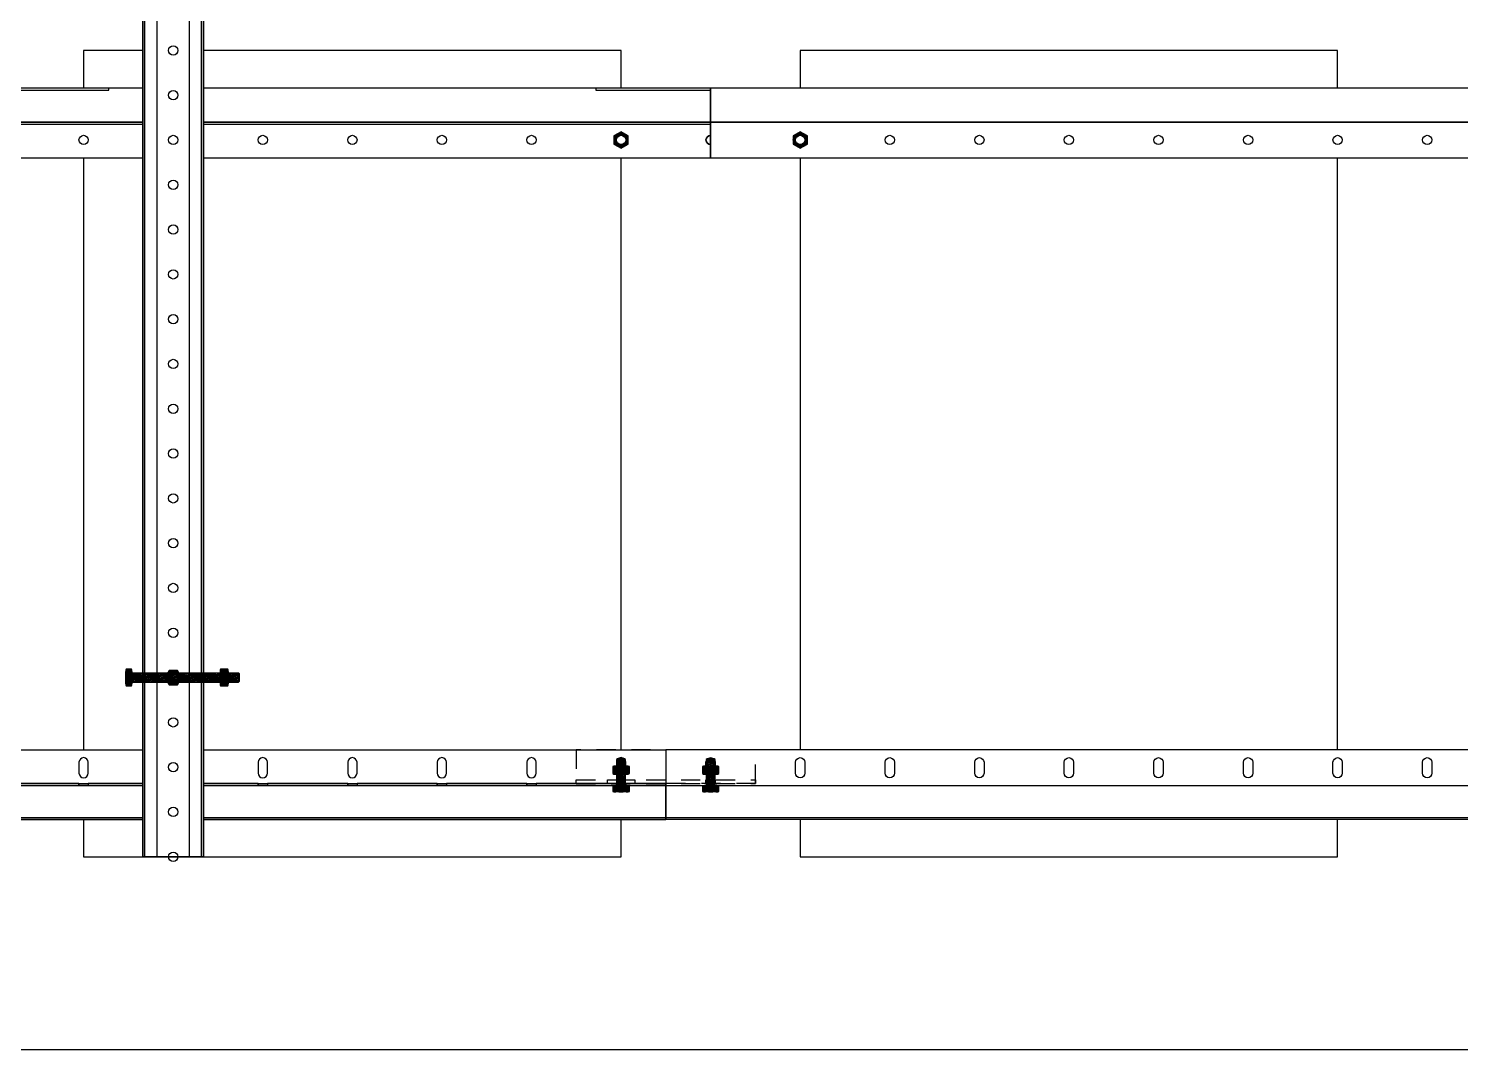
# Model space of a CAD drawing. Header units: millimetres. Extents: x -962357 to -591296, y -223672 to 59420.
# Drawn here: x -786161 to -785361, y -175226 to -174657 of the extents above; entities that cross this region are included whole.
import ezdxf

# ---------------------------------------------------------------- set-up
doc = ezdxf.new("R2010")
doc.units = ezdxf.units.MM
doc.linetypes.add('TA_HL_003.00000', pattern=[19.5, 10.65, -8.85])
for name, color, linetype in [('000 - H A T C H', 8, 'Continuous'), ('000 - WIPEOUT', 250, 'Continuous'), ('001 - ASCESSORIES', 251, 'Continuous'), ('A11_ALU.SOLID SHEET', 2, 'Continuous')]:
    doc.layers.add(name, color=color, linetype=linetype)
pattern_1 = [(110, (-0.5, 0), (-0.939693, -0.34202), []), (110, (-0.2012, 0.6409), (-0.939693, -0.34202), [1.25, -0.25, 0, -0.25])]

# ---------------------------------------------------------------- blocks, each defined once
blk = doc.blocks.new('*U4873')
at = {"color": 3}
for points in [[(-225, -2050), (225, -2050), (225, -2350), (-225, -2350)], [(-225, -2450), (225, -2450), (225, -2750), (-225, -2750)]]:
    blk.add_wipeout(points, dxfattribs=at).dxf.layer = '000 - WIPEOUT'
at = {"layer": 'A11_ALU.SOLID SHEET', "color": 0, "linetype": 'ByBlock'}
for points in [[(-225, -2350), (225, -2350), (225, -2050), (-225, -2050)], [(-225, -2750), (225, -2750), (225, -2450), (-225, -2450)]]:
    blk.add_lwpolyline(points, close=True, dxfattribs=at)
blk = doc.blocks.new('000 - ASSCESSORIES_FAMELINE_GALV.BRACKET_FITTING_Z-PROFILE_HR-02AA_TOP_VIEW')
blk.add_wipeout([(-1200, 39), (1200, 39), (1200, 0), (-1200, 0)]).dxf.layer = '000 - WIPEOUT'
at = {"layer": '001 - ASCESSORIES', "linetype": 'Continuous'}
for p, q in [((-1200, 39), (1200, 39)), ((-1200, 0), (1200, 0))]:
    blk.add_line(p, q, dxfattribs=at)
at = {"layer": '001 - ASCESSORIES', "color": 1, "linetype": 'ByBlock'}
for p, q in [((872.4, 20.2), (872.4, 19)), ((922.4, 20.2), (922.4, 19)), ((972.4, 20.2), (972.4, 19)), ((1022.4, 20.2), (1022.4, 19)), ((1072.4, 20.2), (1072.4, 19)), ((1122.4, 20.2), (1122.4, 19)), ((1172.4, 20.2), (1172.4, 19))]:
    blk.add_line(p, q, dxfattribs=at)
at = {"layer": '001 - ASCESSORIES', "color": 0, "linetype": 'ByBlock'}
blk.add_lwpolyline([(-1200, 39), (1200, 39), (1200, 19), (-1200, 19)], close=True, dxfattribs=at)
at = {"layer": '001 - ASCESSORIES'}
for points in [[(877.6, 26), (877.6, 32, 1), (872.4, 32), (872.4, 26, 1)], [(927.6, 26), (927.6, 32, 1), (922.4, 32), (922.4, 26, 1)], [(977.6, 26), (977.6, 32, 1), (972.4, 32), (972.4, 26, 1)], [(1027.6, 26), (1027.6, 32, 1), (1022.4, 32), (1022.4, 26, 1)], [(1077.6, 26), (1077.6, 32, 1), (1072.4, 32), (1072.4, 26, 1)], [(1127.6, 26), (1127.6, 32, 1), (1122.4, 32), (1122.4, 26, 1)], [(1177.6, 26), (1177.6, 32, 1), (1172.4, 32), (1172.4, 26, 1)]]:
    blk.add_lwpolyline(points, format="xyb", close=True, dxfattribs=at)
blk.add_lwpolyline([(-1200, 19), (1200, 19), (1200, 0), (-1200, 0)], close=True, dxfattribs=at)
at = {"layer": '001 - ASCESSORIES', "color": 1, "linetype": 'ByBlock'}
for points in [[(872.4, 20.2), (827.6, 20.2), (827.6, 19), (872.4, 19)], [(872.4, 20.2), (877.6, 20.2), (877.6, 19), (872.4, 19)], [(922.4, 20.2), (877.6, 20.2), (877.6, 19), (922.4, 19)], [(922.4, 20.2), (927.6, 20.2), (927.6, 19), (922.4, 19)], [(972.4, 20.2), (927.6, 20.2), (927.6, 19), (972.4, 19)], [(972.4, 20.2), (977.6, 20.2), (977.6, 19), (972.4, 19)], [(1022.4, 20.2), (977.6, 20.2), (977.6, 19), (1022.4, 19)], [(1022.4, 20.2), (1027.6, 20.2), (1027.6, 19), (1022.4, 19)], [(1072.4, 20.2), (1027.6, 20.2), (1027.6, 19), (1072.4, 19)], [(1072.4, 20.2), (1077.6, 20.2), (1077.6, 19), (1072.4, 19)], [(1122.4, 20.2), (1077.6, 20.2), (1077.6, 19), (1122.4, 19)], [(1122.4, 20.2), (1127.6, 20.2), (1127.6, 19), (1122.4, 19)], [(1172.4, 20.2), (1127.6, 20.2), (1127.6, 19), (1172.4, 19)], [(1172.4, 20.2), (1177.6, 20.2), (1177.6, 19), (1172.4, 19)], [(1200, 20.2), (1177.6, 20.2), (1177.6, 19), (1200, 19)]]:
    blk.add_lwpolyline(points, close=True, dxfattribs=at)
at = {"layer": '001 - ASCESSORIES', "color": 2}
blk.add_lwpolyline([(-1200, 1.2), (1200, 1.2), (1200, 0), (-1200, 0)], close=True, dxfattribs=at)
blk = doc.blocks.new('000 - ASSCESSORIES_FAMELINE_GALV._SPICE-FOR_HR-02A_TOP_VIEW')
at = {"layer": '001 - ASCESSORIES', "color": 0, "linetype": 'ByBlock'}
blk.add_lwpolyline([(-50, 0), (50, 0), (50, 18.8), (-50, 18.8)], close=True, dxfattribs=at)
at = {"layer": '001 - ASCESSORIES', "linetype": 'ByBlock'}
blk.add_lwpolyline([(-50, 2), (50, 2), (50, 0), (-50, 0)], close=True, dxfattribs=at)
at = {"layer": '001 - ASCESSORIES', "color": 1}
for points in [[(-32.6, 2), (-17.4, 2), (-17.4, 0), (-32.6, 0)], [(22.4, 2), (27.6, 2), (27.6, 0), (22.4, 0)]]:
    blk.add_lwpolyline(points, close=True, dxfattribs=at)
blk = doc.blocks.new('*U4662')
at = {"color": 1}
for p, q in [((-3.46, 4.5), (3.46, 4.5)), ((-3.46, 0), (3.46, 0))]:
    blk.add_line(p, q, dxfattribs=at)
at = {"color": 0}
for points in [[(-2.31, 4.21, 0.249893), (-4.62, 4.21), (-4.62, 0.29, 0.249893), (-2.31, 0.29)], [(2.31, 4.21, 0.062422), (0, 4.5, 0.062422), (-2.31, 4.21), (-2.31, 0.29, 0.061692), (0, 0, 0.061692), (2.31, 0.29)], [(4.62, 4.21, 0.249893), (2.31, 4.21), (2.31, 0.29, 0.249893), (4.62, 0.29)]]:
    blk.add_lwpolyline(points, format="xyb", close=True, dxfattribs=at)
blk = doc.blocks.new('*U4707')
at = {"layer": '000 - H A T C H'}
h = blk.add_hatch(color=250, dxfattribs=at)
h.dxf.hatch_style = 1
edge = h.paths.add_edge_path()
edge.add_line((0.29, 4.62), (4.21, 4.62))
edge.add_arc((2.05, 3.46), 2.45, 0, 28.06093, ccw=False)
edge.add_line((4.5, 3.46), (4.5, 0.01))
edge.add_arc((-4.86, 0), 9.36, -0.02392, 0.02392, ccw=False)
edge.add_line((4.5, 0), (4.5, 0))
edge.add_arc((-4.86, 0), 9.36, -0.02392, 0.02392, ccw=False)
edge.add_line((4.5, -0.01), (4.5, -3.46))
edge.add_arc((2.05, -3.46), 2.45, -28.06093, 0, ccw=False)
edge.add_line((4.21, -4.62), (0.29, -4.62))
edge.add_arc((2.45, -3.46), 2.45, 180, 208.06093, ccw=False)
edge.add_line((0, -3.46), (0, 3.46))
edge.add_arc((2.45, 3.46), 2.45, 151.93907, 180, ccw=False)
at = {"layer": '001 - ASCESSORIES', "color": 0, "rotation": 270}
blk.add_blockref('*U4662', (0, 0), dxfattribs=at)
blk = doc.blocks.new('*U4682')
at = {"color": 1}
for p, q in [((-3.46, 3.5), (3.46, 3.5)), ((-3.46, 0), (3.46, 0))]:
    blk.add_line(p, q, dxfattribs=at)
at = {"color": 0}
for points in [[(-2.31, 3.21, 0.249855), (-4.62, 3.21), (-4.62, 0.29, 0.249855), (-2.31, 0.29)], [(2.31, 3.21, 0.062432), (0, 3.5, 0.062432), (-2.31, 3.21), (-2.31, 0.29, 0.061701), (0, 0, 0.061701), (2.31, 0.29)], [(4.62, 3.21, 0.249855), (2.31, 3.21), (2.31, 0.29, 0.249855), (4.62, 0.29)]]:
    blk.add_lwpolyline(points, format="xyb", close=True, dxfattribs=at)
blk = doc.blocks.new('*U4688')
at = {"layer": '000 - H A T C H'}
h = blk.add_hatch(dxfattribs=at)
h.set_pattern_fill('ANSI35', color=8, scale=4, angle=65)
h.set_pattern_definition(pattern_1)
h.paths.add_polyline_path([(0, -2.5), (14.5, -2.5), (14.5, 2.5), (0, 2.5)])
at = {"color": 8}
blk.add_line((14.5, -2.5), (14.5, 2.5), dxfattribs=at)
at = {"color": 1}
blk.add_lwpolyline([(14.5, 2.5), (0, 2.5), (0, -2.5), (14.5, -2.5), (15, -2), (15, 2)], close=True, dxfattribs=at)
blk = doc.blocks.new('*U4699')
at = {"layer": '000 - H A T C H'}
h = blk.add_hatch(color=250, dxfattribs=at)
h.dxf.hatch_style = 1
edge = h.paths.add_edge_path()
edge.add_line((-0.29, -4.62), (-3.21, -4.62))
edge.add_arc((-1.05, -3.46), 2.45, 180, 208.05689, ccw=False)
edge.add_line((-3.5, -3.46), (-3.5, -0.01))
edge.add_arc((5.86, 0), 9.36, 179.97608, 180.02392, ccw=False)
edge.add_line((-3.5, 0), (-3.5, 0))
edge.add_arc((5.86, 0), 9.36, 179.97608, 180.02392, ccw=False)
edge.add_line((-3.5, 0.01), (-3.5, 3.46))
edge.add_arc((-1.05, 3.46), 2.45, 151.94311, 180, ccw=False)
edge.add_line((-3.21, 4.62), (-0.29, 4.62))
edge.add_arc((-2.45, 3.46), 2.45, 360, 388.05689, ccw=False)
edge.add_line((0, 3.46), (0, -3.46))
edge.add_arc((-2.45, -3.46), 2.45, 331.94311, 360, ccw=False)
blk.add_blockref('*U4688', (0, 0))
at = {"layer": '001 - ASCESSORIES', "rotation": 90}
blk.add_blockref('*U4682', (0, 0), dxfattribs=at)
blk = doc.blocks.new('*U4901')
at = {"linetype": 'ByBlock'}
blk.add_wipeout([(-3561, 0), (-2400, 0), (-2400, 39), (-3561, 39)], dxfattribs=at).dxf.layer = '001 - ASCESSORIES'
at = {"color": 1, "linetype": 'ByBlock'}
for points in [[(-2827.6, 7), (-2827.6, 13, -1), (-2822.4, 13), (-2822.4, 7, -1)], [(-2777.6, 7), (-2777.6, 13, -1), (-2772.4, 13), (-2772.4, 7, -1)], [(-2727.6, 7), (-2727.6, 13, -1), (-2722.4, 13), (-2722.4, 7, -1)], [(-2677.6, 7), (-2677.6, 13, -1), (-2672.4, 13), (-2672.4, 7, -1)], [(-2627.6, 7), (-2627.6, 13, -1), (-2622.4, 13), (-2622.4, 7, -1)], [(-2577.6, 7), (-2577.6, 13, -1), (-2572.4, 13), (-2572.4, 7, -1)], [(-2527.6, 7), (-2527.6, 13, -1), (-2522.4, 13), (-2522.4, 7, -1)], [(-2477.6, 7), (-2477.6, 13, -1), (-2472.4, 13), (-2472.4, 7, -1)], [(-2427.6, 7), (-2427.6, 13, -1), (-2422.4, 13), (-2422.4, 7, -1)]]:
    blk.add_lwpolyline(points, format="xyb", close=True, dxfattribs=at)
at = {"layer": '001 - ASCESSORIES', "linetype": 'ByBlock', "rotation": 180}
blk.add_blockref('000 - ASSCESSORIES_FAMELINE_GALV.BRACKET_FITTING_Z-PROFILE_HR-02AA_TOP_VIEW', (-1200, 39), dxfattribs=at)
at = {"layer": '001 - ASCESSORIES', "rotation": 270}
for name, p in [('*U4699', (-2425, 20)), ('*U4707', (-2425, 13.6))]:
    blk.add_blockref(name, p, dxfattribs=at)
at = {"color": 1, "linetype": 'ByBlock'}
blk.add_lwpolyline([(-2400, 20), (-3561, 20), (-3561, 39), (-2400, 39)], close=True, dxfattribs=at)
at = {"layer": '001 - ASCESSORIES'}
blk.add_lwpolyline([(-3561, 39), (-2400, 39), (-2400, 37.8), (-3561, 37.8)], close=True, dxfattribs=at)
at = {"layer": '001 - ASCESSORIES', "color": 1, "linetype": 'ByBlock'}
blk.add_lwpolyline([(-3561, 0), (-2400, 0), (-2400, 20), (-3561, 20)], close=True, dxfattribs=at)
at = {"layer": '001 - ASCESSORIES', "linetype": 'TA_HL_003.00000', "rotation": 180}
blk.add_blockref('000 - ASSCESSORIES_FAMELINE_GALV._SPICE-FOR_HR-02A_TOP_VIEW', (-2400, 18.8), dxfattribs=at)
at = {"layer": '001 - ASCESSORIES', "rotation": 270}
for name, p in [('*U4699', (-2375, 20)), ('*U4707', (-2375, 13.6))]:
    blk.add_blockref(name, p, dxfattribs=at)
blk = doc.blocks.new('000 - ASSCESSORIES_FAMELINE_GALV.BRACKET_FITTING_Z-PROFILE_HR-02B_TOP_VIEW')
blk.add_wipeout([(-1200, 39), (1200, 39), (1200, 0), (-1200, 0)]).dxf.layer = '000 - WIPEOUT'
at = {"layer": '001 - ASCESSORIES', "linetype": 'ByBlock'}
blk.add_line((1200, 20.2), (-1200, 20.2), dxfattribs=at)
at = {"layer": '001 - ASCESSORIES'}
blk.add_line((1200, 19), (-1200, 19), dxfattribs=at)
at = {"layer": '001 - ASCESSORIES', "color": 0}
blk.add_lwpolyline([(-1200, 39), (-1200, 19), (1200, 19), (1200, 39)], close=True, dxfattribs=at)
at = {"layer": '001 - ASCESSORIES'}
blk.add_lwpolyline([(-1200, 19), (-1200, 0), (1200, 0), (1200, 19)], close=True, dxfattribs=at)
at = {"layer": '001 - ASCESSORIES', "color": 2}
for points in [[(-1200, 1.2), (-1200, 0), (-1135.88, 0), (-1135.88, 1.2)], [(-864.12, 1.2), (-864.12, 0), (-735.88, 0), (-735.88, 1.2)]]:
    blk.add_lwpolyline(points, close=True, dxfattribs=at)
at = {"layer": '001 - ASCESSORIES'}
for centre in [(-1150, 29), (-1100, 29), (-1050, 29), (-1000, 29), (-950, 29), (-900, 29), (-850, 29)]:
    blk.add_circle(centre, 2.6, dxfattribs=at)
blk.add_arc((-1200, 29), 2.6, 270, 90, dxfattribs=at)
blk = doc.blocks.new('000 - ASSCESSORIES_FAMELINE_GALV._SPICE-FOR_HR-02B_TOP_VIEW')
at = {"layer": '001 - ASCESSORIES', "linetype": 'ByBlock'}
blk.add_lwpolyline([(-75, 6.8), (75, 6.8), (75, 8.8), (-75, 8.8)], close=True, dxfattribs=at)
at = {"layer": '001 - ASCESSORIES', "color": 0, "linetype": 'ByBlock'}
blk.add_lwpolyline([(-75, 8.8), (75, 8.8), (75, -10), (-75, -10)], close=True, dxfattribs=at)
at = {"layer": '001 - ASCESSORIES', "color": 1}
for points in [[(-57.6, 6.8), (-42.4, 6.8), (-42.4, 8.8), (-57.6, 8.8)], [(-2.6, 6.8), (2.6, 6.8), (2.6, 8.8), (-2.6, 8.8)], [(47.4, 6.8), (52.6, 6.8), (52.6, 8.8), (47.4, 8.8)]]:
    blk.add_lwpolyline(points, close=True, dxfattribs=at)
blk.add_lwpolyline([(-55, -2.6), (-45, -2.6, 1), (-45, 2.6), (-55, 2.6, 1)], format="xyb", close=True, dxfattribs=at)
at = {"layer": '001 - ASCESSORIES'}
for centre in [(0, 0), (50, 0)]:
    blk.add_circle(centre, 2.6, dxfattribs=at)
blk = doc.blocks.new('*U4659')
at = {"layer": '001 - ASCESSORIES', "color": 0, "linetype": 'ByBlock'}
blk.add_blockref('000 - ASSCESSORIES_FAMELINE_GALV._SPICE-FOR_HR-02B_TOP_VIEW', (0, 0), dxfattribs=at)
blk = doc.blocks.new('*U4663')
at = {"layer": '001 - ASCESSORIES', "color": 0}
blk.add_lwpolyline([(4.62, 0), (2.31, 4), (-2.31, 4), (-4.62, 0), (-2.31, -4), (2.31, -4)], close=True, dxfattribs=at)
at = {"layer": '001 - ASCESSORIES', "color": 8}
blk.add_circle((0, 0), 3.85, dxfattribs=at)
at = {"layer": '001 - ASCESSORIES', "color": 0}
blk.add_circle((0, 0), 2.6, dxfattribs=at)
blk = doc.blocks.new('*U4664')
at = {"layer": '000 - H A T C H'}
h = blk.add_hatch(color=250, dxfattribs=at)
h.dxf.hatch_style = 1
h.paths.add_polyline_path([(4, -2.31), (4, 2.31), (0, 4.62), (-4, 2.31), (-4, -2.31), (0, -4.62)])
h.paths.add_polyline_path([(0, -2.6, -1), (0, 2.6, -1)], flags=16)
at = {"layer": '001 - ASCESSORIES', "color": 0, "rotation": 270}
blk.add_blockref('*U4663', (0, 0), dxfattribs=at)
blk = doc.blocks.new('*U4902')
for p in [(-2450, -10), (-2350, -10)]:
    blk.add_blockref('*U4699', p)
at = {"layer": '001 - ASCESSORIES', "linetype": 'TA_HL_003.00000', "rotation": 180}
blk.add_blockref('*U4659', (-2400, -10), dxfattribs=at)
at = {"layer": '001 - ASCESSORIES', "color": 0, "linetype": 'ByBlock'}
blk.add_blockref('000 - ASSCESSORIES_FAMELINE_GALV.BRACKET_FITTING_Z-PROFILE_HR-02B_TOP_VIEW', (-1200, -39), dxfattribs=at)
at = {"layer": '001 - ASCESSORIES', "color": 1, "linetype": 'ByBlock'}
blk.add_circle((-2400, -10), 2.6, dxfattribs=at)
at = {"layer": '001 - ASCESSORIES'}
blk.add_blockref('*U4664', (-2350, -10), dxfattribs=at)
at = {"linetype": 'ByBlock'}
blk.add_wipeout([(-3536, -39), (-2400, -39), (-2400, 0), (-3536, 0)], dxfattribs=at).dxf.layer = '000 - WIPEOUT'
at = {"layer": '001 - ASCESSORIES', "color": 1, "linetype": 'ByBlock'}
blk.add_lwpolyline([(-2400, 0), (-3536, 0), (-3536, -20), (-2400, -20)], close=True, dxfattribs=at)
at = {"layer": '001 - ASCESSORIES', "linetype": 'ByBlock'}
blk.add_lwpolyline([(-2400, -20), (-3536, -20), (-3536, -39), (-2400, -39)], close=True, dxfattribs=at)
at = {"layer": '001 - ASCESSORIES', "color": 1, "linetype": 'ByBlock'}
for centre in [(-2800, -10), (-2750, -10), (-2700, -10), (-2650, -10), (-2600, -10), (-2550, -10), (-2500, -10), (-2450, -10)]:
    blk.add_circle(centre, 2.6, dxfattribs=at)
at = {"layer": '001 - ASCESSORIES'}
blk.add_blockref('*U4664', (-2450, -10), dxfattribs=at)
blk = doc.blocks.new('*U4908')
at = {"color": 6}
blk.add_wipeout([(875, -17), (-875, -17), (-875, 17), (875, 17)], dxfattribs=at).dxf.layer = '000 - WIPEOUT'
at = {"layer": '001 - ASCESSORIES', "color": 0, "linetype": 'ByBlock'}
for p, q in [((875, 15.8), (-875, 15.8)), ((875, -15.8), (-875, -15.8))]:
    blk.add_line(p, q, dxfattribs=at)
at = {"layer": '001 - ASCESSORIES', "color": 1}
blk.add_lwpolyline([(875, 17), (875, -17), (-875, -17), (-875, 17)], close=True, dxfattribs=at)
at = {"layer": '001 - ASCESSORIES', "color": 0, "linetype": 'ByBlock'}
for points in [[(-875, 17), (-875, 9), (875, 9), (875, 17)], [(-875, -9), (-875, -17), (875, -17), (875, -9)]]:
    blk.add_lwpolyline(points, close=True, dxfattribs=at)
at = {"layer": '001 - ASCESSORIES', "color": 1, "linetype": 'Continuous'}
for centre in [(425, 0), (450, 0), (475, 0), (500, 0), (525, 0), (550, 0), (575, 0), (600, 0), (625, 0), (650, 0), (675, 0), (700, 0), (725, 0), (750, 0), (775, 0), (800, 0), (825, 0), (850, 0), (875, 0)]:
    blk.add_circle(centre, 2.6, dxfattribs=at)
blk = doc.blocks.new('*U4696')
at = {"layer": '000 - H A T C H'}
h = blk.add_hatch(dxfattribs=at)
h.set_pattern_fill('ANSI35', color=8, scale=4, angle=65)
h.set_pattern_definition(pattern_1)
h.paths.add_polyline_path([(0, -2.5), (59.5, -2.5), (59.5, 2.5), (0, 2.5)])
at = {"color": 8}
blk.add_line((59.5, -2.5), (59.5, 2.5), dxfattribs=at)
at = {"color": 1}
blk.add_lwpolyline([(59.5, 2.5), (0, 2.5), (0, -2.5), (59.5, -2.5), (60, -2), (60, 2)], close=True, dxfattribs=at)
blk = doc.blocks.new('*U4748')
at = {"layer": '000 - H A T C H'}
h = blk.add_hatch(color=250, dxfattribs=at)
h.dxf.hatch_style = 1
edge = h.paths.add_edge_path()
edge.add_line((-0.29, -4.62), (-3.21, -4.62))
edge.add_arc((-1.05, -3.46), 2.45, 180, 208.05689, ccw=False)
edge.add_line((-3.5, -3.46), (-3.5, -0.01))
edge.add_arc((5.86, 0), 9.36, 179.97608, 180.02392, ccw=False)
edge.add_line((-3.5, 0), (-3.5, 0))
edge.add_arc((5.86, 0), 9.36, 179.97608, 180.02392, ccw=False)
edge.add_line((-3.5, 0.01), (-3.5, 3.46))
edge.add_arc((-1.05, 3.46), 2.45, 151.94311, 180, ccw=False)
edge.add_line((-3.21, 4.62), (-0.29, 4.62))
edge.add_arc((-2.45, 3.46), 2.45, 360, 388.05689, ccw=False)
edge.add_line((0, 3.46), (0, -3.46))
edge.add_arc((-2.45, -3.46), 2.45, 331.94311, 360, ccw=False)
blk.add_blockref('*U4696', (0, 0))
at = {"layer": '001 - ASCESSORIES', "rotation": 90}
blk.add_blockref('*U4682', (0, 0), dxfattribs=at)
blk = doc.blocks.new('*U4821')
at = {"layer": '001 - ASCESSORIES'}
blk.add_blockref('*U4748', (-23, 0), dxfattribs=at)
at = {"layer": '001 - ASCESSORIES', "color": 2}
for rotation in [90, 90, 270, 270]:
    blk.add_blockref('*U4664', (0, 0), dxfattribs=dict(at, rotation=rotation))
at = {"layer": '001 - ASCESSORIES', "color": 1}
blk.add_blockref('*U4707', (26.2, 0), dxfattribs=at)
blk = doc.blocks.new('*U4956')
blk.add_lwpolyline([(-35296.59, 2495), (-44500, 2495), (-44500, 4315), (-47139.64, 4315), (-47139.64, 548.02), (-32660.36, 548.02), (-32660.36, 4315), (-35296.59, 4315)], close=True)
at = {"layer": 'A11_ALU.SOLID SHEET', "color": 0, "linetype": 'ByBlock', "rotation": 90}
blk.add_blockref('*U4873', (-43500, 880.5), dxfattribs=at)
at = {"layer": '001 - ASCESSORIES', "linetype": 'ByBlock', "rotation": 180}
for name, p in [('*U4902', (-43500, 1045.5)), ('*U4901', (-43525, 715.2))]:
    blk.add_blockref(name, p, dxfattribs=at)
blk.add_lwpolyline([(-39910, 2495), (-44500, 2495), (-44500, 4315), (-47139.64, 4315), (-47139.64, 548.02), (-39910, 548.02)], close=True)
at = {"layer": '001 - ASCESSORIES', "linetype": 'ByBlock', "rotation": 270}
blk.add_blockref('*U4908', (-41400, 1530.5), dxfattribs=at)
at = {"layer": '001 - ASCESSORIES', "linetype": 'ByBlock'}
blk.add_blockref('*U4821', (-41400, 755.5), dxfattribs=at)
blk.add_blockref('*U4821', (-41400, 755.5), dxfattribs=at)
blk = doc.blocks.new('*U705')
at = {"color": 3}
for points in [[(-225, -2050), (225, -2050), (225, -2350), (-225, -2350)], [(-225, -2450), (225, -2450), (225, -2750), (-225, -2750)]]:
    blk.add_wipeout(points, dxfattribs=at).dxf.layer = '000 - WIPEOUT'
at = {"layer": 'A11_ALU.SOLID SHEET', "color": 0, "linetype": 'ByBlock'}
for points in [[(-225, -2350), (225, -2350), (225, -2050), (-225, -2050)], [(-225, -2750), (225, -2750), (225, -2450), (-225, -2450)]]:
    blk.add_lwpolyline(points, close=True, dxfattribs=at)
blk = doc.blocks.new('*U349')
at = {"color": 1}
for p, q in [((-3.46, 4.5), (3.46, 4.5)), ((-3.46, 0), (3.46, 0))]:
    blk.add_line(p, q, dxfattribs=at)
at = {"color": 0}
for points in [[(-2.31, 4.21, 0.249893), (-4.62, 4.21), (-4.62, 0.29, 0.249893), (-2.31, 0.29)], [(2.31, 4.21, 0.062422), (0, 4.5, 0.062422), (-2.31, 4.21), (-2.31, 0.29, 0.061692), (0, 0, 0.061692), (2.31, 0.29)], [(4.62, 4.21, 0.249893), (2.31, 4.21), (2.31, 0.29, 0.249893), (4.62, 0.29)]]:
    blk.add_lwpolyline(points, format="xyb", close=True, dxfattribs=at)
blk = doc.blocks.new('*U667')
at = {"layer": '000 - H A T C H'}
h = blk.add_hatch(color=250, dxfattribs=at)
h.dxf.hatch_style = 1
edge = h.paths.add_edge_path()
edge.add_line((0.29, 4.62), (4.21, 4.62))
edge.add_arc((2.05, 3.46), 2.45, 0, 28.06093, ccw=False)
edge.add_line((4.5, 3.46), (4.5, 0.01))
edge.add_arc((-4.86, 0), 9.36, -0.02392, 0.02392, ccw=False)
edge.add_line((4.5, 0), (4.5, 0))
edge.add_arc((-4.86, 0), 9.36, -0.02392, 0.02392, ccw=False)
edge.add_line((4.5, -0.01), (4.5, -3.46))
edge.add_arc((2.05, -3.46), 2.45, -28.06093, 0, ccw=False)
edge.add_line((4.21, -4.62), (0.29, -4.62))
edge.add_arc((2.45, -3.46), 2.45, 180, 208.06093, ccw=False)
edge.add_line((0, -3.46), (0, 3.46))
edge.add_arc((2.45, 3.46), 2.45, 151.93907, 180, ccw=False)
at = {"layer": '001 - ASCESSORIES', "color": 0, "rotation": 270}
blk.add_blockref('*U349', (0, 0), dxfattribs=at)
blk = doc.blocks.new('*U351')
at = {"color": 1}
for p, q in [((-3.46, 3.5), (3.46, 3.5)), ((-3.46, 0), (3.46, 0))]:
    blk.add_line(p, q, dxfattribs=at)
at = {"color": 0}
for points in [[(-2.31, 3.21, 0.249855), (-4.62, 3.21), (-4.62, 0.29, 0.249855), (-2.31, 0.29)], [(2.31, 3.21, 0.062432), (0, 3.5, 0.062432), (-2.31, 3.21), (-2.31, 0.29, 0.061701), (0, 0, 0.061701), (2.31, 0.29)], [(4.62, 3.21, 0.249855), (2.31, 3.21), (2.31, 0.29, 0.249855), (4.62, 0.29)]]:
    blk.add_lwpolyline(points, format="xyb", close=True, dxfattribs=at)
blk = doc.blocks.new('*U357')
at = {"layer": '000 - H A T C H'}
h = blk.add_hatch(dxfattribs=at)
h.set_pattern_fill('ANSI35', color=8, scale=4, angle=65)
h.set_pattern_definition(pattern_1)
h.paths.add_polyline_path([(0, -2.5), (14.5, -2.5), (14.5, 2.5), (0, 2.5)])
at = {"color": 8}
blk.add_line((14.5, -2.5), (14.5, 2.5), dxfattribs=at)
at = {"color": 1}
blk.add_lwpolyline([(14.5, 2.5), (0, 2.5), (0, -2.5), (14.5, -2.5), (15, -2), (15, 2)], close=True, dxfattribs=at)
blk = doc.blocks.new('*U666')
at = {"layer": '000 - H A T C H'}
h = blk.add_hatch(color=250, dxfattribs=at)
h.dxf.hatch_style = 1
edge = h.paths.add_edge_path()
edge.add_line((-0.29, -4.62), (-3.21, -4.62))
edge.add_arc((-1.05, -3.46), 2.45, 180, 208.05689, ccw=False)
edge.add_line((-3.5, -3.46), (-3.5, -0.01))
edge.add_arc((5.86, 0), 9.36, 179.97608, 180.02392, ccw=False)
edge.add_line((-3.5, 0), (-3.5, 0))
edge.add_arc((5.86, 0), 9.36, 179.97608, 180.02392, ccw=False)
edge.add_line((-3.5, 0.01), (-3.5, 3.46))
edge.add_arc((-1.05, 3.46), 2.45, 151.94311, 180, ccw=False)
edge.add_line((-3.21, 4.62), (-0.29, 4.62))
edge.add_arc((-2.45, 3.46), 2.45, 360, 388.05689, ccw=False)
edge.add_line((0, 3.46), (0, -3.46))
edge.add_arc((-2.45, -3.46), 2.45, 331.94311, 360, ccw=False)
blk.add_blockref('*U357', (0, 0))
at = {"layer": '001 - ASCESSORIES', "rotation": 90}
blk.add_blockref('*U351', (0, 0), dxfattribs=at)
blk = doc.blocks.new('*U505')
at = {"linetype": 'ByBlock'}
blk.add_wipeout([(-3561, 0), (-2400, 0), (-2400, 39), (-3561, 39)], dxfattribs=at).dxf.layer = '001 - ASCESSORIES'
at = {"color": 1, "linetype": 'ByBlock'}
for points in [[(-2827.6, 7), (-2827.6, 13, -1), (-2822.4, 13), (-2822.4, 7, -1)], [(-2777.6, 7), (-2777.6, 13, -1), (-2772.4, 13), (-2772.4, 7, -1)], [(-2727.6, 7), (-2727.6, 13, -1), (-2722.4, 13), (-2722.4, 7, -1)], [(-2677.6, 7), (-2677.6, 13, -1), (-2672.4, 13), (-2672.4, 7, -1)], [(-2627.6, 7), (-2627.6, 13, -1), (-2622.4, 13), (-2622.4, 7, -1)], [(-2577.6, 7), (-2577.6, 13, -1), (-2572.4, 13), (-2572.4, 7, -1)], [(-2527.6, 7), (-2527.6, 13, -1), (-2522.4, 13), (-2522.4, 7, -1)], [(-2477.6, 7), (-2477.6, 13, -1), (-2472.4, 13), (-2472.4, 7, -1)], [(-2427.6, 7), (-2427.6, 13, -1), (-2422.4, 13), (-2422.4, 7, -1)]]:
    blk.add_lwpolyline(points, format="xyb", close=True, dxfattribs=at)
at = {"layer": '001 - ASCESSORIES', "linetype": 'ByBlock', "rotation": 180}
blk.add_blockref('000 - ASSCESSORIES_FAMELINE_GALV.BRACKET_FITTING_Z-PROFILE_HR-02AA_TOP_VIEW', (-1200, 39), dxfattribs=at)
at = {"layer": '001 - ASCESSORIES', "rotation": 270}
for name, p in [('*U666', (-2425, 20)), ('*U667', (-2425, 13.6))]:
    blk.add_blockref(name, p, dxfattribs=at)
at = {"color": 1, "linetype": 'ByBlock'}
blk.add_lwpolyline([(-2400, 20), (-3561, 20), (-3561, 39), (-2400, 39)], close=True, dxfattribs=at)
at = {"layer": '001 - ASCESSORIES'}
blk.add_lwpolyline([(-3561, 39), (-2400, 39), (-2400, 37.8), (-3561, 37.8)], close=True, dxfattribs=at)
at = {"layer": '001 - ASCESSORIES', "color": 1, "linetype": 'ByBlock'}
blk.add_lwpolyline([(-3561, 0), (-2400, 0), (-2400, 20), (-3561, 20)], close=True, dxfattribs=at)
at = {"layer": '001 - ASCESSORIES', "linetype": 'TA_HL_003.00000', "rotation": 180}
blk.add_blockref('000 - ASSCESSORIES_FAMELINE_GALV._SPICE-FOR_HR-02A_TOP_VIEW', (-2400, 18.8), dxfattribs=at)
at = {"layer": '001 - ASCESSORIES', "rotation": 270}
for name, p in [('*U666', (-2375, 20)), ('*U667', (-2375, 13.6))]:
    blk.add_blockref(name, p, dxfattribs=at)
blk = doc.blocks.new('*U670')
at = {"layer": '001 - ASCESSORIES', "color": 0, "linetype": 'ByBlock'}
blk.add_blockref('000 - ASSCESSORIES_FAMELINE_GALV._SPICE-FOR_HR-02B_TOP_VIEW', (0, 0), dxfattribs=at)
blk = doc.blocks.new('*U350')
at = {"layer": '001 - ASCESSORIES', "color": 0}
blk.add_lwpolyline([(4.62, 0), (2.31, 4), (-2.31, 4), (-4.62, 0), (-2.31, -4), (2.31, -4)], close=True, dxfattribs=at)
at = {"layer": '001 - ASCESSORIES', "color": 8}
blk.add_circle((0, 0), 3.85, dxfattribs=at)
at = {"layer": '001 - ASCESSORIES', "color": 0}
blk.add_circle((0, 0), 2.6, dxfattribs=at)
blk = doc.blocks.new('*U671')
at = {"layer": '000 - H A T C H'}
h = blk.add_hatch(color=250, dxfattribs=at)
h.dxf.hatch_style = 1
h.paths.add_polyline_path([(4, -2.31), (4, 2.31), (0, 4.62), (-4, 2.31), (-4, -2.31), (0, -4.62)])
h.paths.add_polyline_path([(0, -2.6, -1), (0, 2.6, -1)], flags=16)
at = {"layer": '001 - ASCESSORIES', "color": 0, "rotation": 270}
blk.add_blockref('*U350', (0, 0), dxfattribs=at)
blk = doc.blocks.new('*U506')
for p in [(-2450, -10), (-2350, -10)]:
    blk.add_blockref('*U666', p)
at = {"layer": '001 - ASCESSORIES', "linetype": 'TA_HL_003.00000', "rotation": 180}
blk.add_blockref('*U670', (-2400, -10), dxfattribs=at)
at = {"layer": '001 - ASCESSORIES', "color": 0, "linetype": 'ByBlock'}
blk.add_blockref('000 - ASSCESSORIES_FAMELINE_GALV.BRACKET_FITTING_Z-PROFILE_HR-02B_TOP_VIEW', (-1200, -39), dxfattribs=at)
at = {"layer": '001 - ASCESSORIES', "color": 1, "linetype": 'ByBlock'}
blk.add_circle((-2400, -10), 2.6, dxfattribs=at)
at = {"layer": '001 - ASCESSORIES'}
blk.add_blockref('*U671', (-2350, -10), dxfattribs=at)
at = {"linetype": 'ByBlock'}
blk.add_wipeout([(-3536, -39), (-2400, -39), (-2400, 0), (-3536, 0)], dxfattribs=at).dxf.layer = '000 - WIPEOUT'
at = {"layer": '001 - ASCESSORIES', "color": 1, "linetype": 'ByBlock'}
blk.add_lwpolyline([(-2400, 0), (-3536, 0), (-3536, -20), (-2400, -20)], close=True, dxfattribs=at)
at = {"layer": '001 - ASCESSORIES', "linetype": 'ByBlock'}
blk.add_lwpolyline([(-2400, -20), (-3536, -20), (-3536, -39), (-2400, -39)], close=True, dxfattribs=at)
at = {"layer": '001 - ASCESSORIES', "color": 1, "linetype": 'ByBlock'}
for centre in [(-2800, -10), (-2750, -10), (-2700, -10), (-2650, -10), (-2600, -10), (-2550, -10), (-2500, -10), (-2450, -10)]:
    blk.add_circle(centre, 2.6, dxfattribs=at)
at = {"layer": '001 - ASCESSORIES'}
blk.add_blockref('*U671', (-2450, -10), dxfattribs=at)
blk = doc.blocks.new('*U522')
at = {"color": 6}
blk.add_wipeout([(875, -17), (-875, -17), (-875, 17), (875, 17)], dxfattribs=at).dxf.layer = '000 - WIPEOUT'
at = {"layer": '001 - ASCESSORIES', "color": 0, "linetype": 'ByBlock'}
for p, q in [((875, 15.8), (-875, 15.8)), ((875, -15.8), (-875, -15.8))]:
    blk.add_line(p, q, dxfattribs=at)
at = {"layer": '001 - ASCESSORIES', "color": 1}
blk.add_lwpolyline([(875, 17), (875, -17), (-875, -17), (-875, 17)], close=True, dxfattribs=at)
at = {"layer": '001 - ASCESSORIES', "color": 0, "linetype": 'ByBlock'}
for points in [[(-875, 17), (-875, 9), (875, 9), (875, 17)], [(-875, -9), (-875, -17), (875, -17), (875, -9)]]:
    blk.add_lwpolyline(points, close=True, dxfattribs=at)
at = {"layer": '001 - ASCESSORIES', "color": 1, "linetype": 'Continuous'}
for centre in [(425, 0), (450, 0), (475, 0), (500, 0), (525, 0), (550, 0), (575, 0), (600, 0), (625, 0), (650, 0), (675, 0), (700, 0), (725, 0), (750, 0), (775, 0), (800, 0), (825, 0), (850, 0), (875, 0)]:
    blk.add_circle(centre, 2.6, dxfattribs=at)
blk = doc.blocks.new('*U365')
at = {"layer": '000 - H A T C H'}
h = blk.add_hatch(dxfattribs=at)
h.set_pattern_fill('ANSI35', color=8, scale=4, angle=65)
h.set_pattern_definition(pattern_1)
h.paths.add_polyline_path([(0, -2.5), (59.5, -2.5), (59.5, 2.5), (0, 2.5)])
at = {"color": 8}
blk.add_line((59.5, -2.5), (59.5, 2.5), dxfattribs=at)
at = {"color": 1}
blk.add_lwpolyline([(59.5, 2.5), (0, 2.5), (0, -2.5), (59.5, -2.5), (60, -2), (60, 2)], close=True, dxfattribs=at)
blk = doc.blocks.new('*U583')
at = {"layer": '000 - H A T C H'}
h = blk.add_hatch(color=250, dxfattribs=at)
h.dxf.hatch_style = 1
edge = h.paths.add_edge_path()
edge.add_line((-0.29, -4.62), (-3.21, -4.62))
edge.add_arc((-1.05, -3.46), 2.45, 180, 208.05689, ccw=False)
edge.add_line((-3.5, -3.46), (-3.5, -0.01))
edge.add_arc((5.86, 0), 9.36, 179.97608, 180.02392, ccw=False)
edge.add_line((-3.5, 0), (-3.5, 0))
edge.add_arc((5.86, 0), 9.36, 179.97608, 180.02392, ccw=False)
edge.add_line((-3.5, 0.01), (-3.5, 3.46))
edge.add_arc((-1.05, 3.46), 2.45, 151.94311, 180, ccw=False)
edge.add_line((-3.21, 4.62), (-0.29, 4.62))
edge.add_arc((-2.45, 3.46), 2.45, 360, 388.05689, ccw=False)
edge.add_line((0, 3.46), (0, -3.46))
edge.add_arc((-2.45, -3.46), 2.45, 331.94311, 360, ccw=False)
blk.add_blockref('*U365', (0, 0))
at = {"layer": '001 - ASCESSORIES', "rotation": 90}
blk.add_blockref('*U351', (0, 0), dxfattribs=at)
blk = doc.blocks.new('*U686')
at = {"layer": '001 - ASCESSORIES'}
blk.add_blockref('*U583', (-23, 0), dxfattribs=at)
at = {"layer": '001 - ASCESSORIES', "color": 2}
for rotation in [90, 90, 270, 270]:
    blk.add_blockref('*U671', (0, 0), dxfattribs=dict(at, rotation=rotation))
at = {"layer": '001 - ASCESSORIES', "color": 1}
blk.add_blockref('*U667', (26.2, 0), dxfattribs=at)

msp = doc.modelspace()

# ---------------------------------------------------------------- block references
msp.add_blockref('*U4956', (-744680, -175774.39))

# ---------------------------------------------------------------- next in the draw order: linework, layer by layer
msp.add_lwpolyline([(-779976.59, -173279.4), (-789180, -173279.4), (-789180, -171459.39), (-791819.64, -171459.39), (-791819.64, -175226.37), (-777340.36, -175226.37), (-777340.36, -171459.39), (-779976.59, -171459.39)], close=True)

# ---------------------------------------------------------------- next in the draw order: block references
at = {"layer": 'A11_ALU.SOLID SHEET', "color": 0, "linetype": 'ByBlock', "rotation": 90}
msp.add_blockref('*U705', (-788180, -174893.89), dxfattribs=at)

# ---------------------------------------------------------------- next in the draw order: block references
at = {"layer": '001 - ASCESSORIES', "linetype": 'ByBlock', "rotation": 180}
for name, p in [('*U506', (-788180, -174728.89)), ('*U505', (-788205, -175059.19))]:
    msp.add_blockref(name, p, dxfattribs=at)

# ---------------------------------------------------------------- next in the draw order: linework, layer by layer
msp.add_lwpolyline([(-784590, -173279.4), (-789180, -173279.4), (-789180, -171459.39), (-791819.64, -171459.39), (-791819.64, -175226.37), (-784590, -175226.37)], close=True)

# ---------------------------------------------------------------- next in the draw order: block references
at = {"layer": '001 - ASCESSORIES', "linetype": 'ByBlock', "rotation": 270}
msp.add_blockref('*U522', (-786080, -174243.89), dxfattribs=at)

# ---------------------------------------------------------------- next in the draw order: block references
at = {"layer": '001 - ASCESSORIES', "linetype": 'ByBlock'}
msp.add_blockref('*U686', (-786080, -175018.89), dxfattribs=at)
msp.add_blockref('*U686', (-786080, -175018.89), dxfattribs=at)

doc.saveas('drawing.dxf')
